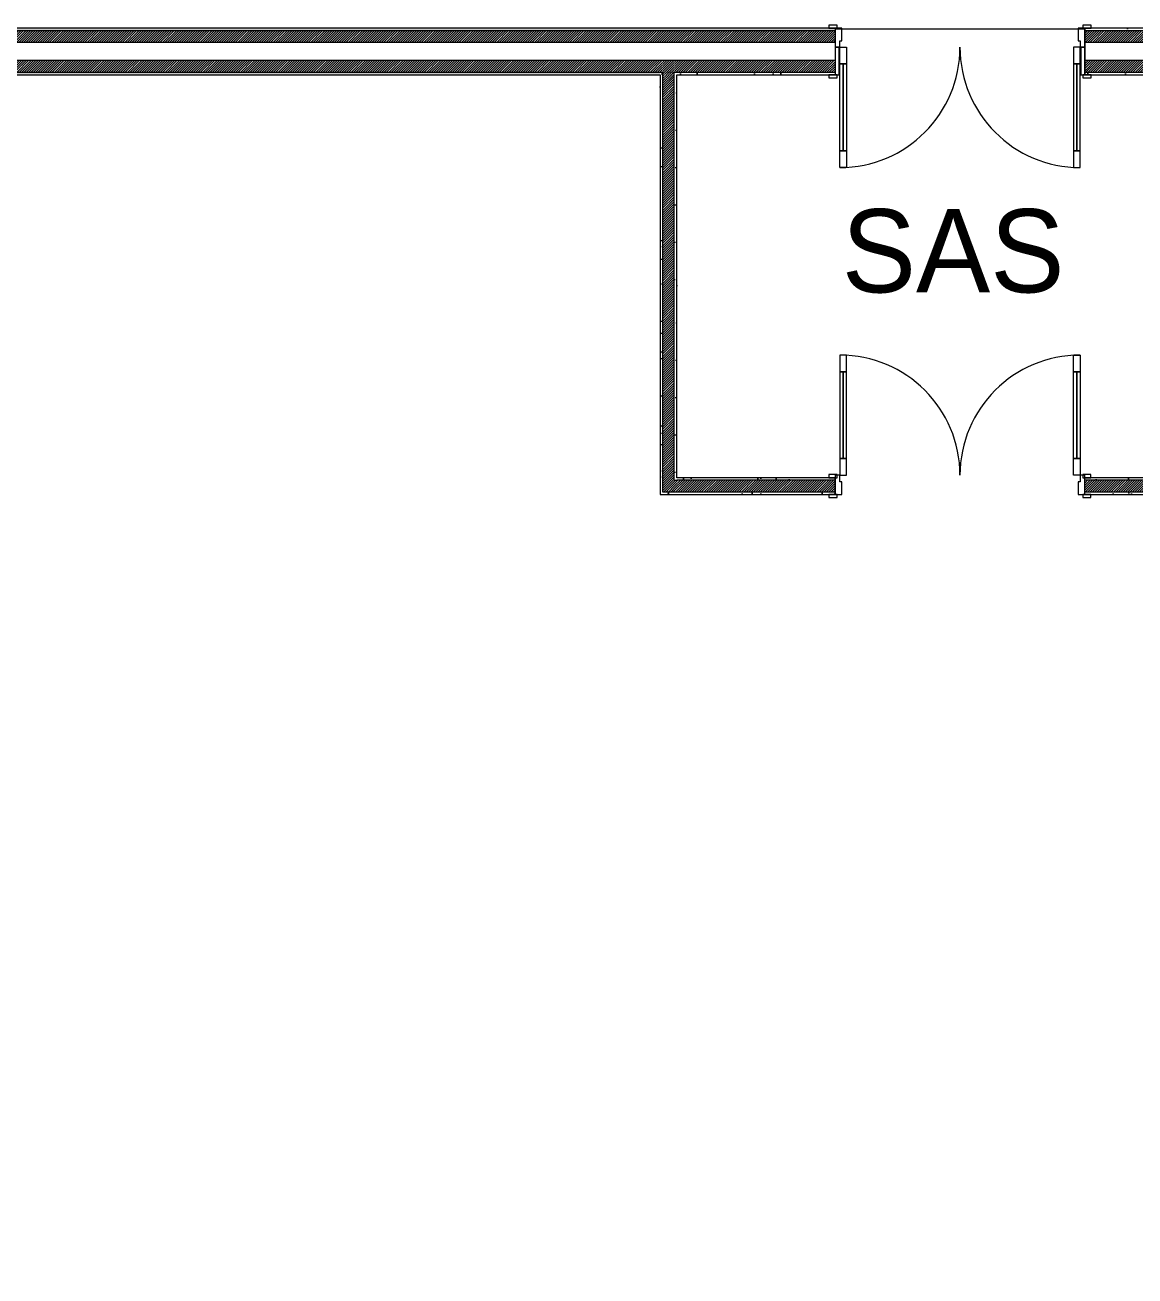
# Model space of a CAD drawing. Header units: millimetres. Extents: x 141848 to 1648660, y -821378 to -151356.
# Drawn here: x 386524 to 393191, y -195929 to -188415 of the extents above; entities that cross this region are included whole.
import ezdxf

# ---------------------------------------------------------------- set-up
doc = ezdxf.new("R2010")
doc.units = ezdxf.units.MM
doc.header["$MEASUREMENT"] = 0
doc.linetypes.add('Wipeout_Contour', pattern=[1000, 0, -1000])
for name, color, linetype in [('Cotations - 1_100', 7, 'Continuous'), ('Hachure', 7, 'Continuous'), ('Portes ARCHICAD', 7, 'Continuous'), ('Sols_ Dalles', 7, 'Continuous'), ('Structure - Murs extérieurs', 7, 'Continuous')]:
    doc.layers.add(name, color=color, linetype=linetype)
doc.styles.add('STYLE_GENERE_1', font='')
doc.styles.add('STYLE_GENERE_2', font='')
doc.styles.get('STYLE_GENERE_1').set_extended_font_data('Agency FB')
doc.styles.get('STYLE_GENERE_2').set_extended_font_data('Arial')
doc.dimstyles.new('STYLE_GENERE__1', dxfattribs={"dimtxt": 250, "dimasz": 190, "dimexe": 0.18, "dimexo": 0.0625, "dimgap": 0, "dimtad": 1, "dimtih": 1, "dimtoh": 1, "dimlfac": 0.001, "dimzin": 0, "dimdsep": 46, "dimtxsty": 'STYLE_GENERE_2', "dimblk": 'ARROWHEAD_6', "dimblk1": 'ARROWHEAD_6', "dimblk2": 'ARROWHEAD_6', "dimcen": 0.09, "dimse1": 1, "dimse2": 1, "dimclrd": 7, "dimclre": 7, "dimclrt": 7, "dimazin": 0, "dimtfac": 1, "dimtdec": 4, "dimtmove": 0, "dimatfit": 3, "dimfxl": 0, "dimtolj": 1, "dimtzin": 0, "dimarcsym": 0})
pattern_1 = [(45, (0, 175), (-55.684659, 55.684659), [0, -52.5, 0, -78.75]), (110, (175, 175), (74.000794, 26.934086), [0, -38.5, 0, -66.5])]
pattern_2 = [(45, (0, 0), (-7.07106781, 7.07106781), [])]

# ---------------------------------------------------------------- blocks, each defined once
blk = doc.blocks.new('Porte double 25_3')
at = {"layer": 'Portes ARCHICAD', "color": 7, "linetype": 'Continuous', "lineweight": 5}
for p, q in [((-722, 722), (-722, 622)), ((-682, 722), (-722, 722)), ((-682, 622), (-682, 722)), ((682, 622), (682, 722)), ((682, 722), (722, 722)), ((722, 722), (722, 622)), ((-722, 622), (-682, 622)), ((-702, 622), (-702, 100)), ((722, 622), (682, 622)), ((702, 622), (702, 100)), ((-737, 184), (-787, 184)), ((-787, 184), (-787, 165)), ((-787, 165), (-737, 165)), ((-750, 165), (-787, 165)), ((-750, 165), (-787, 165)), ((-725, 165), (-750, 165)), ((-750, 165), (-750, 0)), ((-750, 150), (-750, 165)), ((-750, 150), (-750, 165)), ((-737, 165), (-737, 184)), ((-725, 0), (-725, 165)), ((750, 165), (725, 165)), ((725, 165), (725, 0)), ((787, 184), (737, 184)), ((737, 184), (737, 165)), ((737, 165), (787, 165)), ((750, 0), (750, 165)), ((750, 150), (750, 165)), ((750, 150), (750, 165)), ((750, 165), (787, 165)), ((750, 165), (787, 165)), ((787, 165), (787, 184)), ((-750, 80), (-750, 150)), ((-750, 80), (-750, 150)), ((-750, 0), (-750, 80)), ((-750, 0), (-750, 80)), ((-682, 100), (-722, 100)), ((-722, 100), (-722, 0)), ((-682, 0), (-682, 100)), ((682, 0), (682, 100)), ((682, 100), (722, 100)), ((722, 100), (722, 0)), ((750, 80), (750, 150)), ((750, 80), (750, 150)), ((750, 0), (750, 80)), ((750, 0), (750, 80)), ((-750, 0), (-725, 0)), ((-722, 0), (-750, 0)), ((-750, 0), (-750, -115)), ((-750, -30), (-750, 0)), ((-750, -30), (-750, 0)), ((-722, -40), (-722, 0)), ((-722, 0), (-682, 0)), ((722, 0), (682, 0)), ((750, 0), (722, 0)), ((722, 0), (722, -40)), ((725, 0), (750, 0)), ((750, -115), (750, 0)), ((750, -30), (750, 0)), ((750, -30), (750, 0)), ((-750, -100), (-750, -30)), ((-750, -100), (-750, -30)), ((-710, -40), (-722, -40)), ((-710, -115), (-710, -40)), ((722, -40), (710, -40)), ((710, -40), (710, -115)), ((750, -100), (750, -30)), ((750, -100), (750, -30)), ((-737, -115), (-787, -115)), ((-787, -115), (-787, -134)), ((-750, -115), (-787, -115)), ((-750, -115), (-787, -115)), ((-787, -134), (-737, -134)), ((-750, -115), (-750, -100)), ((-750, -115), (-750, -100)), ((-750, -115), (-710, -115)), ((-737, -134), (-737, -115)), ((710, -115), (750, -115)), ((787, -115), (737, -115)), ((737, -115), (737, -134)), ((737, -134), (787, -134)), ((750, -115), (750, -100)), ((750, -115), (750, -100)), ((750, -115), (787, -115)), ((750, -115), (787, -115)), ((787, -134), (787, -115))]:
    blk.add_line(p, q, dxfattribs=at)
at = {"layer": 'Portes ARCHICAD', "color": 7, "linetype": 'Continuous', "lineweight": 5, "flags": 128}
for points in [[(-722, 622), (-722, 100), (-702, 100), (-702, 622)], [(-702, 622), (-702, 100), (-682, 100), (-682, 622)], [(702, 622), (702, 100), (682, 100), (682, 622)], [(722, 622), (722, 100), (702, 100), (702, 622)]]:
    blk.add_lwpolyline(points, close=True, dxfattribs=at)
at = {"layer": 'Portes ARCHICAD', "color": 7, "linetype": 'Continuous', "lineweight": 5}
for centre, start, end in [((-722, 0), 0, 90), ((722, 0), 90, 180)]:
    blk.add_arc(centre, 722, start, end, dxfattribs=at)
blk = doc.blocks.new('Mur_181_2', base_point=(381560.2, -188434))
at = {"color": 254, "linetype": 'Wipeout_Contour', "lineweight": 0, "ltscale": 1719923.727539786}
blk.add_wipeout([(391389.9, -188434), (381575.2, -188434), (381575.2, -188449), (391389.9, -188449)], dxfattribs=at)
at = {"color": 254, "linetype": 'Wipeout_Contour', "lineweight": 0, "ltscale": 1749626.586343744}
blk.add_wipeout([(396575.1, -188434), (392889.9, -188434), (392889.9, -188449), (396575.1, -188449)], dxfattribs=at)
at = {"color": 254, "linetype": 'Wipeout_Contour', "lineweight": 0, "ltscale": 1734268.755346744}
blk.add_wipeout([(390339, -188714), (390354, -188714), (390354, -188699), (390339, -188699)], dxfattribs=at)
at = {"color": 254, "linetype": 'Wipeout_Contour', "lineweight": 0, "ltscale": 1736314.691141372}
blk.add_wipeout([(391389.9, -188699), (390439, -188699), (390439, -188714), (391389.9, -188714)], dxfattribs=at)
at = {"color": 254, "linetype": 'Wipeout_Contour', "lineweight": 0, "ltscale": 1745148.318507284}
blk.add_wipeout([(392889.9, -188699), (392889.9, -188714), (393840.6, -188714), (393840.6, -188699)], dxfattribs=at)
at = {"linetype": 'Continuous', "lineweight": 5, "true_color": 0x5f5f5f}
h = blk.add_hatch(dxfattribs=at)
h.set_pattern_fill('Enduit_0002', color=251, style=0, pattern_type=2)
h.set_pattern_definition(pattern_1)
h.paths.add_polyline_path([(391389.9, -188434), (381575.2, -188434), (381575.2, -188449), (391389.9, -188449)])
h = blk.add_hatch(dxfattribs=at)
h.set_pattern_fill('Enduit_0002', color=251, style=0, pattern_type=2)
h.set_pattern_definition(pattern_1)
h.paths.add_polyline_path([(396575.1, -188434), (392889.9, -188434), (392889.9, -188449), (396575.1, -188449)])
h = blk.add_hatch(dxfattribs=at)
h.set_pattern_fill('Enduit_0002', color=251, style=0, pattern_type=2)
h.set_pattern_definition(pattern_1)
h.paths.add_polyline_path([(390339, -188714), (390354, -188714), (390354, -188699), (390339, -188699)])
h = blk.add_hatch(dxfattribs=at)
h.set_pattern_fill('Enduit_0002', color=251, style=0, pattern_type=2)
h.set_pattern_definition(pattern_1)
h.paths.add_polyline_path([(391389.9, -188699), (390439, -188699), (390439, -188714), (391389.9, -188714)])
h = blk.add_hatch(dxfattribs=at)
h.set_pattern_fill('Enduit_0002', color=251, style=0, pattern_type=2)
h.set_pattern_definition(pattern_1)
h.paths.add_polyline_path([(392889.9, -188699), (392889.9, -188714), (393840.6, -188714), (393840.6, -188699)])
at = {"color": 254, "linetype": 'Wipeout_Contour', "lineweight": 0, "ltscale": 1720123.77364151}
blk.add_wipeout([(381645.2, -188519), (391389.9, -188519), (391389.9, -188449), (381645.2, -188449)], dxfattribs=at)
at = {"color": 254, "linetype": 'Wipeout_Contour', "lineweight": 0, "ltscale": 1749699.837150955}
blk.add_wipeout([(392889.9, -188519), (396575.1, -188519), (396575.1, -188449), (392889.9, -188449)], dxfattribs=at)
at = {"color": 254, "linetype": 'Wipeout_Contour', "lineweight": 0, "ltscale": 1718970.822521281}
blk.add_wipeout([(381840.2, -188714), (390339, -188714), (390339, -188699), (381840.2, -188699)], dxfattribs=at)
at = {"color": 254, "linetype": 'Wipeout_Contour', "lineweight": 0, "ltscale": 1734574.86830781}
blk.add_wipeout([(390424, -188714), (390439, -188714), (390439, -188699), (390424, -188699)], dxfattribs=at)
at = {"linetype": 'Continuous', "lineweight": 5, "true_color": 0x5f5f5f}
h = blk.add_hatch(dxfattribs=at)
h.set_pattern_fill('Briques_terre_cuite__int_94', color=251, style=0, pattern_type=2)
h.set_pattern_definition(pattern_2)
h.paths.add_polyline_path([(381645.2, -188519), (391389.9, -188519), (391389.9, -188449), (381645.2, -188449)])
h = blk.add_hatch(dxfattribs=at)
h.set_pattern_fill('Briques_terre_cuite__int_94', color=251, style=0, pattern_type=2)
h.set_pattern_definition(pattern_2)
h.paths.add_polyline_path([(392889.9, -188519), (396575.1, -188519), (396575.1, -188449), (392889.9, -188449)])
h = blk.add_hatch(dxfattribs=at)
h.set_pattern_fill('Enduit_0002', color=251, style=0, pattern_type=2)
h.set_pattern_definition(pattern_1)
h.paths.add_polyline_path([(381840.2, -188714), (390339, -188714), (390339, -188699), (381840.2, -188699)])
h = blk.add_hatch(dxfattribs=at)
h.set_pattern_fill('Enduit_0002', color=251, style=0, pattern_type=2)
h.set_pattern_definition(pattern_1)
h.paths.add_polyline_path([(390424, -188714), (390439, -188714), (390439, -188699), (390424, -188699)])
at = {"color": 7, "linetype": 'Continuous', "lineweight": 5}
for p, q in [((391389.9, -188434), (391352.9, -188434)), ((391389.9, -188434), (391389.9, -188449)), ((392889.9, -188434), (392926.9, -188434)), ((392889.9, -188434), (392889.9, -188449)), ((391389.9, -188449), (381645.2, -188449)), ((396575.1, -188449), (392889.9, -188449))]:
    blk.add_line(p, q, dxfattribs=at)
at = {"color": 7, "linetype": 'Continuous', "lineweight": 5, "flags": 128}
for points in [[(391389.9, -188434), (381560.2, -188434)], [(396575.1, -188434), (392889.9, -188434)]]:
    blk.add_lwpolyline(points, dxfattribs=at)
at = {"color": 254, "linetype": 'Wipeout_Contour', "lineweight": 0, "ltscale": 1720478.858186947}
blk.add_wipeout([(381755.2, -188629), (391389.9, -188629), (391389.9, -188519), (381755.2, -188519)], dxfattribs=at)
at = {"color": 254, "linetype": 'Wipeout_Contour', "lineweight": 0, "ltscale": 1749854.998213746}
blk.add_wipeout([(392889.9, -188629), (396575.1, -188629), (396575.1, -188519), (392889.9, -188519)], dxfattribs=at)
at = {"color": 7, "linetype": 'Continuous', "lineweight": 5}
for p, q in [((391389.9, -188449), (391389.9, -188519)), ((392889.9, -188449), (392889.9, -188519)), ((391389.9, -188519), (381755.2, -188519)), ((391389.9, -188519), (391389.9, -188549)), ((396575.1, -188519), (392889.9, -188519)), ((392889.9, -188519), (392889.9, -188549))]:
    blk.add_line(p, q, dxfattribs=at)
at = {"color": 254, "linetype": 'Wipeout_Contour', "lineweight": 0, "ltscale": 1736213.786697584}
blk.add_wipeout([(390424, -188699), (391389.9, -188699), (391389.9, -188629), (390424, -188629)], dxfattribs=at)
at = {"color": 254, "linetype": 'Wipeout_Contour', "lineweight": 0, "ltscale": 1745101.855719496}
blk.add_wipeout([(392889.9, -188699), (393855.6, -188699), (393855.6, -188629), (392889.9, -188629)], dxfattribs=at)
at = {"linetype": 'Continuous', "lineweight": 5, "true_color": 0x5f5f5f}
h = blk.add_hatch(dxfattribs=at)
h.set_pattern_fill('Briques_terre_cuite__int_94', color=251, style=0, pattern_type=2)
h.set_pattern_definition(pattern_2)
h.paths.add_polyline_path([(390424, -188699), (391389.9, -188699), (391389.9, -188629), (390424, -188629)])
h = blk.add_hatch(dxfattribs=at)
h.set_pattern_fill('Briques_terre_cuite__int_94', color=251, style=0, pattern_type=2)
h.set_pattern_definition(pattern_2)
h.paths.add_polyline_path([(392889.9, -188699), (393855.6, -188699), (393855.6, -188629), (392889.9, -188629)])
at = {"color": 7, "linetype": 'Continuous', "lineweight": 5}
for p, q in [((391389.9, -188549), (391389.9, -188629)), ((392889.9, -188549), (392889.9, -188629)), ((391389.9, -188629), (391389.9, -188699)), ((393855.6, -188629), (392889.9, -188629)), ((392889.9, -188629), (392889.9, -188699)), ((391389.9, -188714), (391352.9, -188714)), ((391389.9, -188699), (391389.9, -188714)), ((392889.9, -188699), (393855.6, -188699)), ((392889.9, -188699), (392889.9, -188714)), ((392889.9, -188714), (392926.9, -188714))]:
    blk.add_line(p, q, dxfattribs=at)
at = {"color": 7, "linetype": 'Continuous', "lineweight": 5, "flags": 128}
blk.add_lwpolyline([(392889.9, -188714), (393840.6, -188714)], dxfattribs=at)
at = {"layer": 'Portes ARCHICAD', "color": 7, "linetype": 'Continuous', "lineweight": 5, "zscale": 1000, "rotation": 180}
blk.add_blockref('Porte double 25_3', (392139.9, -188549), dxfattribs=at)
at = {"color": 254, "linetype": 'Wipeout_Contour', "lineweight": 0, "ltscale": 1734347.837942895}
blk.add_wipeout([(390354, -188699), (390424, -188699), (390424, -188629), (390354, -188629)], dxfattribs=at)
at = {"linetype": 'Continuous', "lineweight": 5, "true_color": 0x5f5f5f}
h = blk.add_hatch(dxfattribs=at)
h.set_pattern_fill('Briques_terre_cuite__int_94', color=251, style=0, pattern_type=2)
h.set_pattern_definition(pattern_2)
h.paths.add_polyline_path([(390354, -188699), (390424, -188699), (390424, -188629), (390354, -188629)])
at = {"color": 7, "linetype": 'Continuous', "lineweight": 5}
for p, q in [((391389.9, -188629), (390424, -188629)), ((390424, -188714), (390424, -188699)), ((390424, -188699), (391389.9, -188699))]:
    blk.add_line(p, q, dxfattribs=at)
at = {"color": 7, "linetype": 'Continuous', "lineweight": 5, "flags": 128}
blk.add_lwpolyline([(390439, -188714), (391389.9, -188714)], dxfattribs=at)
at = {"color": 254, "linetype": 'Wipeout_Contour', "lineweight": 0, "ltscale": 1718896.292906746}
blk.add_wipeout([(381825.2, -188699), (390354, -188699), (390354, -188629), (381825.2, -188629)], dxfattribs=at)
at = {"linetype": 'Continuous', "lineweight": 5, "true_color": 0x5f5f5f}
h = blk.add_hatch(dxfattribs=at)
h.set_pattern_fill('Briques_terre_cuite__int_94', color=251, style=0, pattern_type=2)
h.set_pattern_definition(pattern_2)
h.paths.add_polyline_path([(381825.2, -188699), (390354, -188699), (390354, -188629), (381825.2, -188629)])
at = {"color": 7, "linetype": 'Continuous', "lineweight": 5}
for p, q in [((390354, -188629), (381825.2, -188629)), ((390424, -188629), (390354, -188629)), ((381825.2, -188699), (390354, -188699)), ((390354, -188699), (390354, -188714))]:
    blk.add_line(p, q, dxfattribs=at)
at = {"color": 7, "linetype": 'Continuous', "lineweight": 5, "flags": 128}
blk.add_lwpolyline([(381840.2, -188714), (390339, -188714)], dxfattribs=at)
blk = doc.blocks.new('Mur_294_2', base_point=(390354, -188434))
at = {"color": 254, "linetype": 'Wipeout_Contour', "lineweight": 0, "ltscale": 1734421.811320048}
blk.add_wipeout([(390354, -188714), (390424, -188714), (390424, -188699), (390354, -188699)], dxfattribs=at).dxf.layer = 'Structure - Murs extérieurs'
at = {"color": 254, "linetype": 'Wipeout_Contour', "lineweight": 0, "ltscale": 1304136.767424707}
blk.add_wipeout([(390439, -191134.3), (390424, -191149.3), (390439, -191149.3)], dxfattribs=at).dxf.layer = 'Structure - Murs extérieurs'
at = {"color": 254, "linetype": 'Wipeout_Contour', "lineweight": 0, "ltscale": 1304019.909915634}
blk.add_wipeout([(390339, -191234.3), (390354, -191234.3), (390354, -191219.3)], dxfattribs=at).dxf.layer = 'Structure - Murs extérieurs'
at = {"layer": 'Structure - Murs extérieurs', "linetype": 'Continuous', "lineweight": 5, "true_color": 0x5f5f5f}
h = blk.add_hatch(dxfattribs=at)
h.set_pattern_fill('Briques_terre_cuite__int_94', color=251, style=0, pattern_type=2)
h.set_pattern_definition(pattern_2)
h.paths.add_polyline_path([(390354, -188714), (390424, -188714), (390424, -188699), (390354, -188699)])
h = blk.add_hatch(dxfattribs=at)
h.set_pattern_fill('Enduit_0002', color=251, style=0, pattern_type=2)
h.set_pattern_definition(pattern_1)
h.paths.add_polyline_path([(390439, -191134.3), (390424, -191149.3), (390439, -191149.3)])
h = blk.add_hatch(dxfattribs=at)
h.set_pattern_fill('Enduit_0002', color=251, style=0, pattern_type=2)
h.set_pattern_definition(pattern_1)
h.paths.add_polyline_path([(390339, -191234.3), (390354, -191234.3), (390354, -191219.3)])
at = {"color": 254, "linetype": 'Wipeout_Contour', "lineweight": 0, "ltscale": 1304115.125024205}
blk.add_wipeout([(390424, -191149.3), (390354, -191219.3), (390424, -191219.3)], dxfattribs=at).dxf.layer = 'Structure - Murs extérieurs'
at = {"layer": 'Structure - Murs extérieurs', "linetype": 'Continuous', "lineweight": 5, "true_color": 0x5f5f5f}
h = blk.add_hatch(dxfattribs=at)
h.set_pattern_fill('Briques_terre_cuite__int_94', color=251, style=0, pattern_type=2)
h.set_pattern_definition(pattern_2)
h.paths.add_polyline_path([(390424, -191149.3), (390354, -191219.3), (390424, -191219.3)])
at = {"color": 254, "linetype": 'Wipeout_Contour', "lineweight": 0, "ltscale": 1736474.378990734}
blk.add_wipeout([(390339, -188714), (390339, -191219.3), (390354, -191219.3), (390354, -188714)], dxfattribs=at).dxf.layer = 'Structure - Murs extérieurs'
at = {"color": 254, "linetype": 'Wipeout_Contour', "lineweight": 0, "ltscale": 1736705.34347854}
blk.add_wipeout([(390439, -191134.3), (390439, -188714), (390424, -188714), (390424, -191134.3)], dxfattribs=at).dxf.layer = 'Structure - Murs extérieurs'
at = {"layer": 'Structure - Murs extérieurs', "linetype": 'Continuous', "lineweight": 5, "true_color": 0x5f5f5f}
h = blk.add_hatch(dxfattribs=at)
h.set_pattern_fill('Enduit_0002', color=251, style=0, pattern_type=2)
h.set_pattern_definition(pattern_1)
h.paths.add_polyline_path([(390339, -188714), (390339, -191219.3), (390354, -191219.3), (390354, -188714)])
h = blk.add_hatch(dxfattribs=at)
h.set_pattern_fill('Enduit_0002', color=251, style=0, pattern_type=2)
h.set_pattern_definition(pattern_1)
h.paths.add_polyline_path([(390439, -191134.3), (390439, -188714), (390424, -188714), (390424, -191134.3)])
at = {"color": 254, "linetype": 'Wipeout_Contour', "lineweight": 0, "ltscale": 1304117.158194247}
blk.add_wipeout([(390424, -191134.3), (390424, -191149.3), (390439, -191134.3)], dxfattribs=at).dxf.layer = 'Structure - Murs extérieurs'
at = {"color": 254, "linetype": 'Wipeout_Contour', "lineweight": 0, "ltscale": 1304000.298536795}
blk.add_wipeout([(390354, -191219.3), (390339, -191219.3), (390339, -191234.3)], dxfattribs=at).dxf.layer = 'Structure - Murs extérieurs'
at = {"layer": 'Structure - Murs extérieurs', "linetype": 'Continuous', "lineweight": 5, "true_color": 0x5f5f5f}
h = blk.add_hatch(dxfattribs=at)
h.set_pattern_fill('Enduit_0002', color=251, style=0, pattern_type=2)
h.set_pattern_definition(pattern_1)
h.paths.add_polyline_path([(390424, -191134.3), (390424, -191149.3), (390439, -191134.3)])
h = blk.add_hatch(dxfattribs=at)
h.set_pattern_fill('Enduit_0002', color=251, style=0, pattern_type=2)
h.set_pattern_definition(pattern_1)
h.paths.add_polyline_path([(390354, -191219.3), (390339, -191219.3), (390339, -191234.3)])
at = {"color": 254, "linetype": 'Wipeout_Contour', "lineweight": 0, "ltscale": 1736565.666238384}
blk.add_wipeout([(390424, -191149.3), (390424, -188714), (390354, -188714), (390354, -191149.3)], dxfattribs=at).dxf.layer = 'Structure - Murs extérieurs'
at = {"layer": 'Structure - Murs extérieurs', "linetype": 'Continuous', "lineweight": 5, "true_color": 0x5f5f5f}
h = blk.add_hatch(dxfattribs=at)
h.set_pattern_fill('Briques_terre_cuite__int_94', color=251, style=0, pattern_type=2)
h.set_pattern_definition(pattern_2)
h.paths.add_polyline_path([(390424, -191149.3), (390424, -188714), (390354, -188714), (390354, -191149.3)])
at = {"layer": 'Structure - Murs extérieurs', "color": 7, "linetype": 'Continuous', "lineweight": 5}
for p, q in [((390354, -188699), (390354, -188714)), ((390424, -188714), (390424, -188699))]:
    blk.add_line(p, q, dxfattribs=at)
at = {"color": 254, "linetype": 'Wipeout_Contour', "lineweight": 0, "ltscale": 1304021.92994916}
blk.add_wipeout([(390354, -191149.3), (390354, -191219.3), (390424, -191149.3)], dxfattribs=at).dxf.layer = 'Structure - Murs extérieurs'
at = {"layer": 'Structure - Murs extérieurs', "linetype": 'Continuous', "lineweight": 5, "true_color": 0x5f5f5f}
h = blk.add_hatch(dxfattribs=at)
h.set_pattern_fill('Briques_terre_cuite__int_94', color=251, style=0, pattern_type=2)
h.set_pattern_definition(pattern_2)
h.paths.add_polyline_path([(390354, -191149.3), (390354, -191219.3), (390424, -191149.3)])
at = {"layer": 'Structure - Murs extérieurs', "color": 7, "linetype": 'Continuous', "lineweight": 5}
for p, q in [((390354, -188714), (390354, -191149.3)), ((390424, -191149.3), (390424, -188714)), ((390354, -191149.3), (390354, -191219.3)), ((390354, -191219.3), (390424, -191219.3)), ((390424, -191149.3), (390439, -191149.3))]:
    blk.add_line(p, q, dxfattribs=at)
at = {"layer": 'Structure - Murs extérieurs', "color": 7, "linetype": 'Continuous', "lineweight": 5, "flags": 128}
for points in [[(390339, -188714), (390339, -191234.3)], [(390439, -191134.3), (390439, -188714)], [(390339, -191234.3), (390354, -191234.3)]]:
    blk.add_lwpolyline(points, dxfattribs=at)
blk = doc.blocks.new('Porte double 25_6')
at = {"layer": 'Portes ARCHICAD', "color": 7, "linetype": 'Continuous', "lineweight": 5}
for p, q in [((-722, 722), (-722, 622)), ((-682, 722), (-722, 722)), ((-682, 622), (-682, 722)), ((682, 622), (682, 722)), ((682, 722), (722, 722)), ((722, 722), (722, 622)), ((-722, 622), (-682, 622)), ((-702, 622), (-702, 100)), ((722, 622), (682, 622)), ((702, 622), (702, 100)), ((-682, 100), (-722, 100)), ((-722, 100), (-722, 0)), ((-682, 0), (-682, 100)), ((682, 0), (682, 100)), ((682, 100), (722, 100)), ((722, 100), (722, 0)), ((-737, 4), (-787, 4)), ((-787, 4), (-787, -15)), ((-722, 0), (-750, 0)), ((-750, 0), (-750, -115)), ((-737, -15), (-737, 4)), ((-722, -40), (-722, 0)), ((-722, 0), (-682, 0)), ((722, 0), (682, 0)), ((750, 0), (722, 0)), ((722, 0), (722, -40)), ((787, 4), (737, 4)), ((737, 4), (737, -15)), ((750, -115), (750, 0)), ((787, -15), (787, 4)), ((-787, -15), (-737, -15)), ((-750, -15), (-787, -15)), ((-750, -15), (-787, -15)), ((-750, -30), (-750, -15)), ((-750, -30), (-750, -15)), ((-750, -100), (-750, -30)), ((-750, -100), (-750, -30)), ((-710, -40), (-722, -40)), ((-710, -115), (-710, -40)), ((722, -40), (710, -40)), ((710, -40), (710, -115)), ((737, -15), (787, -15)), ((750, -30), (750, -15)), ((750, -30), (750, -15)), ((750, -15), (787, -15)), ((750, -15), (787, -15)), ((750, -100), (750, -30)), ((750, -100), (750, -30)), ((-737, -115), (-787, -115)), ((-787, -115), (-787, -134)), ((-750, -115), (-787, -115)), ((-750, -115), (-787, -115)), ((-787, -134), (-737, -134)), ((-750, -115), (-750, -100)), ((-750, -115), (-750, -100)), ((-750, -115), (-710, -115)), ((-737, -134), (-737, -115)), ((710, -115), (750, -115)), ((787, -115), (737, -115)), ((737, -115), (737, -134)), ((737, -134), (787, -134)), ((750, -115), (750, -100)), ((750, -115), (750, -100)), ((750, -115), (787, -115)), ((750, -115), (787, -115)), ((787, -134), (787, -115))]:
    blk.add_line(p, q, dxfattribs=at)
at = {"layer": 'Portes ARCHICAD', "color": 7, "linetype": 'Continuous', "lineweight": 5, "flags": 128}
for points in [[(-722, 622), (-722, 100), (-702, 100), (-702, 622)], [(-702, 622), (-702, 100), (-682, 100), (-682, 622)], [(702, 622), (702, 100), (682, 100), (682, 622)], [(722, 622), (722, 100), (702, 100), (702, 622)]]:
    blk.add_lwpolyline(points, close=True, dxfattribs=at)
at = {"layer": 'Portes ARCHICAD', "color": 7, "linetype": 'Continuous', "lineweight": 5}
for centre, start, end in [((-722, 0), 0, 90), ((722, 0), 90, 180)]:
    blk.add_arc(centre, 722, start, end, dxfattribs=at)
blk = doc.blocks.new('Mur_295_2', base_point=(390354, -191219.3))
at = {"color": 254, "linetype": 'Wipeout_Contour', "lineweight": 0, "ltscale": 1740571.518075857}
blk.add_wipeout([(390439, -191134.3), (390439, -191149.3), (391389.9, -191149.3), (391389.9, -191134.3)], dxfattribs=at).dxf.layer = 'Structure - Murs extérieurs'
at = {"color": 254, "linetype": 'Wipeout_Contour', "lineweight": 0, "ltscale": 1749383.650413021}
blk.add_wipeout([(392889.9, -191134.3), (392889.9, -191149.3), (393840.6, -191149.3), (393840.6, -191134.3)], dxfattribs=at).dxf.layer = 'Structure - Murs extérieurs'
at = {"color": 254, "linetype": 'Wipeout_Contour', "lineweight": 0, "ltscale": 1740568.225380706}
blk.add_wipeout([(390354, -191234.3), (391389.9, -191234.3), (391389.9, -191219.3), (390354, -191219.3)], dxfattribs=at).dxf.layer = 'Structure - Murs extérieurs'
at = {"color": 254, "linetype": 'Wipeout_Contour', "lineweight": 0, "ltscale": 1749685.203899396}
blk.add_wipeout([(392889.9, -191219.3), (392889.9, -191234.3), (393925.6, -191234.3), (393925.6, -191219.3)], dxfattribs=at).dxf.layer = 'Structure - Murs extérieurs'
at = {"layer": 'Structure - Murs extérieurs', "linetype": 'Continuous', "lineweight": 5, "true_color": 0x5f5f5f}
h = blk.add_hatch(dxfattribs=at)
h.set_pattern_fill('Enduit_0002', color=251, style=0, pattern_type=2)
h.set_pattern_definition(pattern_1)
h.paths.add_polyline_path([(390439, -191134.3), (390439, -191149.3), (391389.9, -191149.3), (391389.9, -191134.3)])
h = blk.add_hatch(dxfattribs=at)
h.set_pattern_fill('Enduit_0002', color=251, style=0, pattern_type=2)
h.set_pattern_definition(pattern_1)
h.paths.add_polyline_path([(392889.9, -191134.3), (392889.9, -191149.3), (393840.6, -191149.3), (393840.6, -191134.3)])
h = blk.add_hatch(dxfattribs=at)
h.set_pattern_fill('Enduit_0002', color=251, style=0, pattern_type=2)
h.set_pattern_definition(pattern_1)
h.paths.add_polyline_path([(390354, -191234.3), (391389.9, -191234.3), (391389.9, -191219.3), (390354, -191219.3)])
h = blk.add_hatch(dxfattribs=at)
h.set_pattern_fill('Enduit_0002', color=251, style=0, pattern_type=2)
h.set_pattern_definition(pattern_1)
h.paths.add_polyline_path([(392889.9, -191219.3), (392889.9, -191234.3), (393925.6, -191234.3), (393925.6, -191219.3)])
at = {"color": 254, "linetype": 'Wipeout_Contour', "lineweight": 0, "ltscale": 1740619.260637228}
blk.add_wipeout([(390424, -191149.3), (390424, -191219.3), (391389.9, -191219.3), (391389.9, -191149.3)], dxfattribs=at).dxf.layer = 'Structure - Murs extérieurs'
at = {"color": 254, "linetype": 'Wipeout_Contour', "lineweight": 0, "ltscale": 1749484.948231938}
blk.add_wipeout([(392889.9, -191149.3), (392889.9, -191219.3), (393855.6, -191219.3), (393855.6, -191149.3)], dxfattribs=at).dxf.layer = 'Structure - Murs extérieurs'
at = {"layer": 'Structure - Murs extérieurs', "linetype": 'Continuous', "lineweight": 5, "true_color": 0x5f5f5f}
h = blk.add_hatch(dxfattribs=at)
h.set_pattern_fill('Briques_terre_cuite__int_94', color=251, style=0, pattern_type=2)
h.set_pattern_definition(pattern_2)
h.paths.add_polyline_path([(390424, -191149.3), (390424, -191219.3), (391389.9, -191219.3), (391389.9, -191149.3)])
h = blk.add_hatch(dxfattribs=at)
h.set_pattern_fill('Briques_terre_cuite__int_94', color=251, style=0, pattern_type=2)
h.set_pattern_definition(pattern_2)
h.paths.add_polyline_path([(392889.9, -191149.3), (392889.9, -191219.3), (393855.6, -191219.3), (393855.6, -191149.3)])
at = {"layer": 'Structure - Murs extérieurs', "color": 7, "linetype": 'Continuous', "lineweight": 5}
for p, q in [((391389.9, -191134.3), (391352.9, -191134.3)), ((391389.9, -191149.3), (391389.9, -191134.3)), ((392889.9, -191134.3), (392926.9, -191134.3)), ((392889.9, -191149.3), (392889.9, -191134.3)), ((390354, -191219.3), (390424, -191219.3)), ((390424, -191149.3), (390439, -191149.3)), ((390424, -191219.3), (391389.9, -191219.3)), ((391389.9, -191149.3), (390439, -191149.3)), ((391389.9, -191219.3), (391389.9, -191149.3)), ((391389.9, -191234.3), (391389.9, -191219.3)), ((393840.6, -191149.3), (392889.9, -191149.3)), ((392889.9, -191219.3), (392889.9, -191149.3)), ((392889.9, -191219.3), (393855.6, -191219.3)), ((392889.9, -191234.3), (392889.9, -191219.3)), ((393840.6, -191149.3), (393855.6, -191149.3)), ((393855.6, -191219.3), (393925.6, -191219.3)), ((391389.9, -191234.3), (391352.9, -191234.3)), ((392889.9, -191234.3), (392926.9, -191234.3))]:
    blk.add_line(p, q, dxfattribs=at)
at = {"layer": 'Structure - Murs extérieurs', "color": 7, "linetype": 'Continuous', "lineweight": 5, "flags": 128}
for points in [[(391389.9, -191134.3), (390439, -191134.3)], [(393840.6, -191134.3), (392889.9, -191134.3)], [(390354, -191234.3), (391389.9, -191234.3)], [(392889.9, -191234.3), (393925.6, -191234.3)]]:
    blk.add_lwpolyline(points, dxfattribs=at)
at = {"layer": 'Portes ARCHICAD', "color": 7, "linetype": 'Continuous', "lineweight": 5, "zscale": 1000}
blk.add_blockref('Porte double 25_6', (392139.9, -191119.3), dxfattribs=at)
blk = doc.blocks.new('*D1186')
at = {"layer": 'Cotations - 1_100', "color": 7, "linetype": 'Continuous', "lineweight": 5}
for p, q in [((381840.2, -198123.5), (381840.2, -197748.5)), ((403995.6, -198123.5), (403995.6, -197748.5)), ((381940.2, -197836), (381740.2, -198036)), ((404095.6, -197836), (403895.6, -198036)), ((381690.2, -197936), (381840.2, -197936)), ((381840.2, -197936), (403995.6, -197936))]:
    blk.add_line(p, q, dxfattribs=at)
at = {"layer": 'Cotations - 1_100', "color": 7, "lineweight": 5, "char_height": 250, "attachment_point": 7, "style": 'STYLE_GENERE_2'}
for s, insert in [('\\A1;{\\pql;\\fArial|b0|i0|c0|p38;22,16}', (392157.9, -197886)), ('\\A1;{\\pql;\\fArial|b0|i0|c0|p38;0,26}', (403230.4, -197886))]:
    blk.add_mtext(s, dxfattribs=dict(at, insert=insert))
blk = doc.blocks.new('ARROWHEAD_6')
at = {"color": 0, "linetype": 'Continuous', "lineweight": 0}
for p, q in [((-0.5, -0.5), (0.5, 0.5)), ((0, 0), (-1, 0))]:
    blk.add_line(p, q, dxfattribs=at)

msp = doc.modelspace()

# ---------------------------------------------------------------- linework, layer by layer
at = {"layer": 'Sols_ Dalles', "color": 7, "linetype": 'Continuous', "lineweight": 5, "flags": 128}
msp.add_lwpolyline([(381519.953, -188437.176), (396575.061, -188437.176), (396575.061, -231395.57), (381519.953, -231395.57)], close=True, dxfattribs=at)

# ---------------------------------------------------------------- texts
at = {"layer": 'Hachure', "color": 250, "linetype": 'Continuous', "lineweight": 5, "true_color": 0x1f1f1f, "insert": (392098.602, -189774.451), "char_height": 500, "attachment_point": 5, "style": 'STYLE_GENERE_1'}
msp.add_mtext('\\A1;{\\pqc;\\fAgency FB|b0|i0|c0|p34;SAS}', dxfattribs=at)

# ---------------------------------------------------------------- next in the draw order: block references
at = {"color": 7, "lineweight": 5}
msp.add_blockref('Mur_181_2', (381560.201, -188433.997), dxfattribs=at)

# ---------------------------------------------------------------- next in the draw order: block references
at = {"layer": 'Structure - Murs extérieurs', "color": 211, "lineweight": 5, "true_color": 0xfe55ff}
msp.add_blockref('Mur_294_2', (390353.968, -188433.997), dxfattribs=at)

# ---------------------------------------------------------------- next in the draw order: block references
msp.add_blockref('Mur_295_2', (390353.968, -191219.26), dxfattribs=at)

# ---------------------------------------------------------------- next in the draw order: dimensions: what is measured, and where the dimension line sits
at = {"layer": 'Cotations - 1_100', "color": 7, "linetype": 'Continuous', "lineweight": 5}
dim = msp.add_linear_dim(base=(403995.553, -197935.994), p1=(381840.201, -188713.997), p2=(403995.553, -196220.957), dimstyle='STYLE_GENERE__1', dxfattribs=at)
dim.commit()
dim.dimension.update_dxf_attribs({"geometry": '*D1186', "text_midpoint": (392577.877, -197760.994), "dimtype": 160})

doc.saveas('drawing.dxf')
